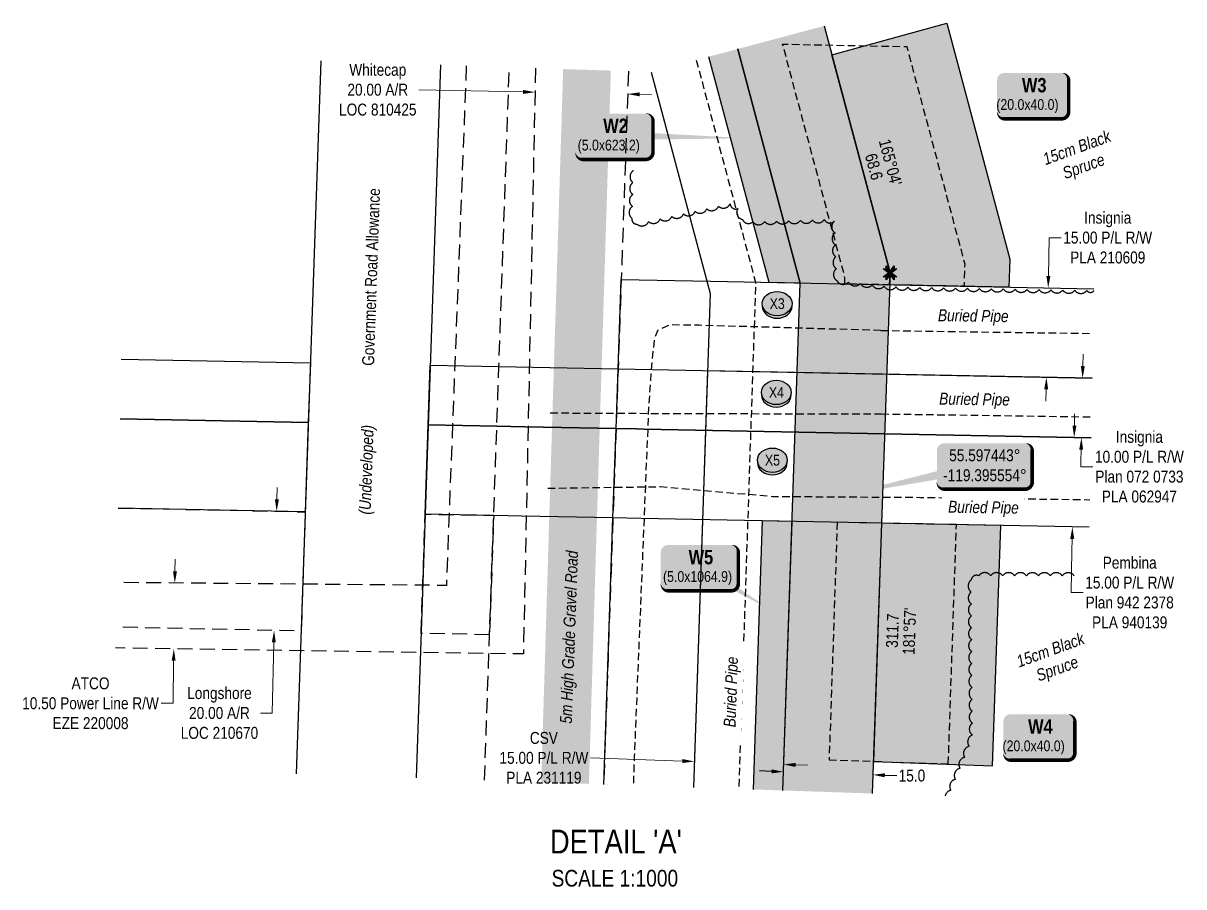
# Model space of a CAD drawing. Extents: x 347027 to 353466, y 6157949 to 6165050.
# Drawn here: x 347027 to 348000, y 6162997 to 6163721 of the extents above; entities that cross this region are included whole.
import ezdxf
from ezdxf.enums import TextEntityAlignment as Align

# ---------------------------------------------------------------- set-up
doc = ezdxf.new("R2010")
doc.units = 0
doc.header["$LTSCALE"] = 5
doc.header["$PDSIZE"] = 20
for name, pattern in [('0', [1, 1, 0]), ('foc-ACCESSROAD', [3.75, 2.5, -1.25]), ('foc-FLOWLINE', [3.75, 2.5, -1.25]), ('HIDDEN2', [1.875, 1.25, -0.625]), ('UG_PIPE', [1.875, 1.25, -0.625])]:
    doc.linetypes.add(name, pattern=pattern)
doc.layers.get('Defpoints').update_dxf_attribs({"color": 9})
for name, color, linetype in [('AS-PIPE-UG', 44, 'UG_PIPE'), ('AS-PIPE-UG-T', 44, 'Continuous'), ('AS-ROADS', 254, 'Continuous'), ('C-RW', 13, 'Continuous'), ('CG-NOTES', 7, 'Continuous'), ('DETAIL-T', 7, 'Continuous'), ('F-AR', 190, 'foc-ACCESSROAD'), ('F-EZE', 190, 'foc-FLOWLINE'), ('F-RW', 190, 'Continuous'), ('L-BD', 7, 'Continuous'), ('L-MON', 1, 'Continuous'), ('L-ROAD-T', 7, 'Continuous'), ('L-SEC', 7, 'Continuous'), ('P-CROSSINGS', 250, 'Continuous'), ('P-PROPOSED', 10, 'Continuous'), ('P-PROPOSED-H', 21, 'Continuous'), ('P-TEMP-BLOCKS', 250, 'Continuous'), ('P-TEMP-H', 41, 'Continuous'), ('P-TEMP_WORKSPACE', 46, 'Continuous'), ('P-TXT', 4, 'Continuous'), ('P-WORKAREA', 113, 'Continuous'), ('P-WORKAREA-H', 111, 'Continuous'), ('T-BUSH', 110, '0'), ('T-BUSH-T', 110, 'Continuous'), ('T-EXISTING TFA', 220, 'HIDDEN2')]:
    doc.layers.add(name, color=color, linetype=linetype)
for name, color, linetype, lineweight in [('C-RW-T', 13, 'Continuous', 9), ('F-RW-T', 190, 'Continuous', 9), ('T-TEXT', 48, 'Continuous', 18)]:
    doc.layers.add(name, color=color, linetype=linetype, lineweight=lineweight)
doc.styles.add('100L', font='ARIALN.TTF', dxfattribs={"height": 11})
doc.styles.add('80', font='ARIALN.TTF', dxfattribs={"height": 10})
doc.styles.add('80CG', font='ARIALN.TTF', dxfattribs={"height": 10})
doc.styles.add('80L', font='ARIALN.TTF', dxfattribs={"height": 10})
doc.styles.add('80LS', font='ARIALNI.TTF', dxfattribs={"height": 10})
doc.styles.add('BOLD', font='ARIALNB.TTF')
doc.styles.add('Crossing', font='ARIALN.TTF', dxfattribs={"height": 10})
doc.dimstyles.new('Compass 5 000', dxfattribs={"dimscale": 5, "dimtxt": 9, "dimasz": 2, "dimexe": 0.2, "dimexo": 0.0625, "dimgap": 0.5, "dimtad": 0, "dimtih": 1, "dimtoh": 1, "dimzin": 0, "dimdsep": 46, "dimtxsty": '80CG', "dimcen": 0.1, "dimse1": 1, "dimse2": 1, "dimclrd": 256, "dimclrt": 256, "dimaunit": 1, "dimadec": 4, "dimazin": 0, "dimtfac": 0.06, "dimtofl": 0, "dimtmove": 0, "dimatfit": 1, "dimfxl": 0.2, "dimtolj": 1, "dimtzin": 0, "dimlwd": -1, "dimarcsym": 0})

# ---------------------------------------------------------------- blocks, each defined once
blk = doc.blocks.new('*U245')
h = blk.add_hatch(color=254)
edge = h.paths.add_edge_path()
edge.add_line((-33.99999999999998, -20), (33.99999999999998, -20))
edge.add_arc((33.99999999999999, -13.99999999999999), 6.000000000000007, 269.9999999999999, 359.9999999999999)
edge.add_line((39.99999999999999, -14), (39.99999999999999, 12.5))
edge.add_arc((33.99999999999999, 12.49999999999999), 6.000000000000007, 6.785183320455494e-14, 90.00000000000007)
edge.add_line((33.99999999999998, 18.5), (-33.99999999999998, 18.5))
edge.add_arc((-33.99999999999999, 12.49999999999999), 6.000000000000007, 89.99999999999993, 179.9999999999999)
edge.add_line((-39.99999999999999, 12.5), (-39.99999999999999, -14))
edge.add_arc((-33.99999999999999, -13.99999999999999), 6.000000000000007, 180, 270.0000000000001)
at = {"color": 1, "flags": 128}
blk.add_lwpolyline([(-33.99999999999998, -20, 3, 3, 0), (33.99999999999998, -20, 3, 3, 0.4142135623730951), (39.99999999999999, -14, 3, 3, 0), (39.99999999999999, 12.5, 3, 0, 0.4142135623730951), (33.99999999999998, 18.5, 0, 0, 0), (-33.99999999999998, 18.5, 0, 0, 0.4142135623730951), (-39.99999999999999, 12.5, 0, 0, 0), (-39.99999999999999, -14, 0, 3, 0.4142135623730951)], format="xyseb", close=True, dxfattribs=at)
blk.add_lwpolyline([(-124.1910288354495, -26.21316308355222, 0, 10, 0), (0, 0, 5, 5, 0)], format="xyseb", dxfattribs=at)
at = {"color": 1, "style": '80'}
blk.add_attdef('ENTER_TEXT_001', (-35.98567530695772, -4.996589358799454), '', height=10, dxfattribs=at)
blk = doc.blocks.new('*D173')
at = {"layer": 'Defpoints', "color": 0, "transparency": 16777216}
for p in [(347219.1361920905, 6163312.076904579), (347216.9835239069, 6163212.149133994), (347237.0082322606, 6163211.717756888)]:
    blk.add_point(p, dxfattribs=at)
at = {"layer": 'F-RW-T', "transparency": 16777216}
for p, q in [((347239.3762728929, 6163321.643207938), (347239.5916453417, 6163331.640888405)), ((347236.7928598118, 6163201.720076421), (347235.5173350343, 6163142.509674968)), ((347235.5173350343, 6163142.509674968), (347225.5173350342, 6163142.509674968))]:
    blk.add_line(p, q, dxfattribs=at)
for points in [[(347237.7099928153, 6163321.679103347), (347241.0425529707, 6163321.60731253), (347239.1609004442, 6163311.645527473)], [(347235.1265797341, 6163201.755971829), (347238.4591398896, 6163201.684181013), (347237.0082322606, 6163211.717756888)]]:
    blk.add_solid(points, dxfattribs=at)
at = {"layer": 'F-RW-T', "transparency": 16777216, "insert": (347191.2267484043, 6163142.509674968), "char_height": 10, "attachment_point": 5, "style": '80CG'}
blk.add_mtext('\\A1;Longshore\\P20.00 A/R\\PLOC 210670', dxfattribs=at)
blk = doc.blocks.new('*D174')
at = {"layer": 'Defpoints', "color": 0, "transparency": 16777216}
for p in [(347854.5739659508, 6163499.470741748), (347885.8925859584, 6163498.855131001), (347853.1006553909, 6163424.517447296)]:
    blk.add_point(p, dxfattribs=at)
at = {"layer": 'F-RW-T', "transparency": 16777216}
for p, q in [((347886.0891118121, 6163508.853199694), (347886.7210054391, 6163541.000195976)), ((347886.7210054391, 6163541.000195976), (347896.7210054391, 6163541.000195976)), ((347884.2227495447, 6163413.903767856), (347884.0262236909, 6163403.905699163))]:
    blk.add_line(p, q, dxfattribs=at)
for points in [[(347884.4227670299, 6163508.885954003), (347887.7554565942, 6163508.820445385), (347885.8925859584, 6163498.855131001)], [(347882.5564047626, 6163413.936522164), (347885.8890943269, 6163413.871013546), (347884.4192753985, 6163423.901836549)]]:
    blk.add_solid(points, dxfattribs=at)
at = {"layer": 'F-RW-T', "transparency": 16777216, "insert": (347935.8069535966, 6163541.000195977), "char_height": 10, "attachment_point": 5, "style": '80CG'}
blk.add_mtext('\\A1;Insignia\\P15.00 P/L R/W\\PPLA 210609', dxfattribs=at)
blk = doc.blocks.new('*D175')
at = {"layer": 'Defpoints', "color": 0, "transparency": 16777216}
for p in [(347892.2610841738, 6163423.747837571), (347891.2782434362, 6163373.786392581), (347913.7559006925, 6163373.344212471)]:
    blk.add_point(p, dxfattribs=at)
at = {"layer": 'F-RW-T', "transparency": 16777216}
for p, q in [((347914.9354232154, 6163433.303723088), (347915.1321050007, 6163443.301788715)), ((347913.5592189073, 6163363.346146844), (347913.362537122, 6163353.348081217)), ((347913.2763809761, 6163348.968444338), (347913.362537122, 6163353.348081217)), ((347923.2763809761, 6163348.968444338), (347913.2763809761, 6163348.968444338))]:
    blk.add_line(p, q, dxfattribs=at)
for points in [[(347913.2690789443, 6163433.336503386), (347916.6017674865, 6163433.27094279), (347914.7387414301, 6163423.305657461)], [(347911.8928746361, 6163363.378927142), (347915.2255631783, 6163363.313366547), (347913.7559006925, 6163373.344212471)]]:
    blk.add_solid(points, dxfattribs=at)
at = {"layer": 'F-RW-T', "transparency": 16777216, "insert": (347962.3623291332, 6163348.968444339), "char_height": 10, "attachment_point": 5, "style": '80CG'}
blk.add_mtext('\\A1;Insignia\\P10.00 P/L R/W\\PPlan 072 0733 \\PPLA 062947', dxfattribs=at)
blk = doc.blocks.new('*D176')
at = {"layer": 'Defpoints', "color": 0, "transparency": 16777216}
for p in [(347892.5741754698, 6163373.760899036), (347891.0997497296, 6163298.819833839), (347906.2280902755, 6163298.522191757)]:
    blk.add_point(p, dxfattribs=at)
at = {"layer": 'F-RW-T', "transparency": 16777216}
for p, q in [((347907.8992226485, 6163383.461322092), (347908.0959292813, 6163393.45938723)), ((347906.0313836428, 6163288.524126619), (347905.83467701, 6163278.526061482)), ((347905.1451046676, 6163243.476967822), (347905.83467701, 6163278.526061482)), ((347915.1451046677, 6163243.476967822), (347905.1451046676, 6163243.476967822))]:
    blk.add_line(p, q, dxfattribs=at)
for points in [[(347906.2328784589, 6163383.49410653), (347909.5655668381, 6163383.428537652), (347907.7025160157, 6163373.463256954)], [(347904.3650394531, 6163288.556911058), (347907.6977278324, 6163288.491342179), (347906.2280902755, 6163298.522191757)]]:
    blk.add_solid(points, dxfattribs=at)
at = {"layer": 'F-RW-T', "transparency": 16777216, "insert": (347954.2310528262, 6163243.476967821), "char_height": 10, "attachment_point": 5, "style": '80CG'}
blk.add_mtext('\\A1;Pembina\\P15.00 P/L R/W \\PPlan 942 2378\\PPLA 940139', dxfattribs=at)
blk = doc.blocks.new('*D177')
at = {"layer": 'Defpoints', "color": 0, "transparency": 16777216}
for p in [(347134.3942952028, 6163251.67980548), (347133.5752843473, 6163196.680631734), (347152.970871267, 6163196.391805645)]:
    blk.add_point(p, dxfattribs=at)
at = {"layer": 'F-RW-T', "transparency": 16777216}
for p, q in [((347153.938778916, 6163261.389870816), (347154.0876757095, 6163271.388762242)), ((347152.8219744734, 6163186.392914219), (347152.2900725929, 6163150.674017759)), ((347152.2900725929, 6163150.674017759), (347142.2900725929, 6163150.67401776))]:
    blk.add_line(p, q, dxfattribs=at)
for points in [[(347152.2722970117, 6163261.414686949), (347155.6052608202, 6163261.365054684), (347153.7898821224, 6163251.390979391)], [(347151.1554925691, 6163186.417730352), (347154.4884563777, 6163186.368098087), (347152.970871267, 6163196.391805645)]]:
    blk.add_solid(points, dxfattribs=at)
at = {"layer": 'F-RW-T', "transparency": 16777216, "insert": (347083.1495541745, 6163150.67401776), "char_height": 10, "attachment_point": 5, "style": '80CG'}
blk.add_mtext('\\A1;ATCO\\P10.50 Power Line R/W\\PEZE 220008', dxfattribs=at)
blk = doc.blocks.new('xing2')
h = blk.add_hatch(color=50)
h.dxf.hatch_style = 1
edge = h.paths.add_edge_path()
edge.add_ellipse((0, 0), major_axis=(-12.5, 0), ratio=0.8162973455633619, start_angle=0, end_angle=360)
h = blk.add_hatch(color=250)
h.dxf.hatch_style = 1
edge = h.paths.add_edge_path()
edge.add_ellipse((0, -2.047489049626165), major_axis=(-12.5, 0), ratio=0.8162973455633619, start_angle=0, end_angle=180)
edge.add_line((12.5, -2.047489049626165), (12.5, 0))
edge.add_ellipse((0, 0), major_axis=(-12.5, 0), ratio=0.8162973455633619, start_angle=0, end_angle=180, ccw=False)
edge.add_line((-12.5, 0), (-12.5, -2.047489049626165))
at = {"color": 250}
blk.add_ellipse((0, 0), major_axis=(-12.5, 0), ratio=0.8162973455633619, dxfattribs=at)
blk.add_ellipse((0, -2.047489049626165), major_axis=(-12.5, 0), ratio=0.8162973455633619, start_param=0, end_param=3.141592653589793, dxfattribs=at)
at = {"color": 250, "style": 'Crossing'}
blk.add_attdef('CROSSING', text='', height=9, dxfattribs=at).set_placement((0.08916442567715421, 0.0199513138486509), align=Align.MIDDLE_CENTER)
at = {"color": 250, "style": 'Crossing', "flags": 1}
for tag, p in [('OWNER', (0.08916442567715421, -12.49201765665748)), ('DESCRIPTION', (0.08916442567715421, -25.770021277247)), ('LOCATION', (0.08916442567715421, -39.30337514164421)), ('DWG_REF', (0.08916442567715421, -52.83672900604233))]:
    blk.add_attdef(tag, text='', height=9, dxfattribs=at).set_placement(p, align=Align.MIDDLE_CENTER)
blk = doc.blocks.new('*U248')
h = blk.add_hatch(color=191)
edge = h.paths.add_edge_path()
edge.add_line((-23.99999999999998, -20), (23.99999999999998, -20))
edge.add_arc((23.99999999999998, -14), 6, 270, 360)
edge.add_line((29.99999999999998, -14), (29.99999999999998, 12.5))
edge.add_arc((23.99999999999998, 12.5), 6, 0, 90)
edge.add_line((23.99999999999998, 18.5), (-23.99999999999998, 18.5))
edge.add_arc((-23.99999999999998, 12.5), 6, 90, 180)
edge.add_line((-29.99999999999998, 12.5), (-29.99999999999998, -14))
edge.add_arc((-23.99999999999998, -14), 6, 180, 270)
at = {"color": 250, "flags": 128}
blk.add_lwpolyline([(-23.99999999999998, -20, 3, 3, 0), (23.99999999999998, -20, 3, 3, 0.414213562373095), (29.99999999999998, -14, 3, 3, 0), (29.99999999999998, 12.5, 3, 0, 0.414213562373095), (23.99999999999998, 18.5, 0, 0, 0), (-23.99999999999998, 18.5, 0, 0, 0.414213562373095), (-29.99999999999998, 12.5, 0, 0, 0), (-29.99999999999998, -14, 0, 3, 0.414213562373095)], format="xyseb", close=True, dxfattribs=at)
at = {"flags": 128}
blk.add_lwpolyline([(-13.30276788867189, -1.458362162609094, 0, 7.5, 0), (-3.398394867633905e-15, 0, 0, 0, 0)], format="xyseb", dxfattribs=at)
at = {"color": 250}
for tag, p, height, style in [('TEMP_AREA_W1_001', (-9.212824010914055, 2.244292974654144), 12, 'BOLD'), ('ENTER_TEXT_001', (-30.65893587994544, -12.47010782646594), 9, '80')]:
    blk.add_attdef(tag, p, '', height=height, dxfattribs=dict(at, style=style))
blk = doc.blocks.new('TEMP')
h = blk.add_hatch(color=255)
h.dxf.hatch_style = 1
h.paths.add_polyline_path([(-1.152061661774314, -0.6656854195645793), (-0.6656854224511335, -0.6656854195645793), (-0.6656854224511335, -1.152061655686339), (-5.273250724968648e-10, -0.2514284436956588), (0.6656854183820542, -1.152061663420682), (0.6656854183820542, -0.6656854208922597), (1.152061656810019, -0.6656854053035205), (0.2514284429676993, 5.273252945414697e-10), (1.152061671303363, 0.6656854258011663), (0.6656854287749412, 0.6656854258011663), (0.6656854131859291, 1.152061664229041), (-5.274159997625816e-10, 0.2514284397220762), (-0.6656854269836912, 1.152061669657269), (-0.6656854269836914, 0.6656854303339059), (-1.152061663105633, 0.665685430333906), (-0.2514284404497632, 5.273249614745623e-10)])
h = blk.add_hatch(color=1)
h.dxf.hatch_style = 1
h.paths.add_polyline_path([(-0.06148754561550518, -3.245802793205854e-09), (0.5656854183820542, -0.8485281365719857), (0.5656854183820542, -0.3566277553978557), (1.665334536937735e-16, 0.06148754561552533), (-0.8485281349258001, -0.5656854195645793), (-0.3566277640338187, -0.5656854195645793), (0.06148754642195797, -3.245822666197995e-09), (-0.5656854269836911, 0.8485281428085727), (-0.5656854269836913, 0.3566277719165035), (-2.320366121466577e-14, -0.06148754642194038), (0.8485281444547581, 0.5656854258011663), (0.3566277632805105, 0.5656854258011663)])
at = {"color": 1}
for p, q in [((-0.0831890328488953, 0), (0.08318903393992515, 0)), ((0, 0.08318903069412045), (0, -0.08318903609469999))]:
    blk.add_line(p, q, dxfattribs=at)
at = {"color": 255, "flags": 128}
blk.add_lwpolyline([(-0.251428440449763, 5.273250280879439e-10), (-1.152061663105633, 0.665685430333906), (-0.6656854269836914, 0.665685430333906), (-0.6656854269836914, 1.152061669657269), (-5.274159775581211e-10, 0.2514284397220763), (0.6656854131859291, 1.152061664229041), (0.6656854287749412, 0.6656854258011663), (1.152061671303363, 0.6656854258011663), (0.2514284429676991, 5.273250280879439e-10), (1.152061656810019, -0.6656854053035204), (0.6656854183820542, -0.6656854208922596), (0.6656854183820542, -1.152061663420682), (-5.273250280879439e-10, -0.2514284436956586), (-0.6656854224511335, -1.152061655686339), (-0.6656854224511335, -0.6656854195645793), (-1.152061661774314, -0.6656854195645793)], close=True, dxfattribs=at)
at = {"color": 1, "flags": 128}
blk.add_lwpolyline([(-0.0831890328488953, 0), (-0.8485281394583581, 0.565685430333906), (-0.5656854269836913, 0.565685430333906), (-0.5656854269836913, 0.8485281428085728), (0, 0.08318903069412045), (0.565685422914612, 0.8485281473411306), (0.5656854319800914, 0.5656854258011663), (0.8485281444547582, 0.5656854258011663), (0.08318903393992515, 0), (0.8485281399220185, -0.5656854150320214), (0.5656854183820542, -0.5656854240973189), (0.5656854183820542, -0.8485281365719857), (0, -0.08318903609469999), (-0.5656854224511335, -0.8485281320390641), (-0.5656854224511335, -0.5656854195645792), (-0.8485281349258003, -0.5656854195645792)], close=True, dxfattribs=at)
blk = doc.blocks.new('*U247')
h = blk.add_hatch(color=191)
edge = h.paths.add_edge_path()
edge.add_line((-23.99999999999998, -20), (23.99999999999998, -20))
edge.add_arc((23.99999999999998, -14), 6, 270, 360)
edge.add_line((29.99999999999998, -14), (29.99999999999998, 12.5))
edge.add_arc((23.99999999999998, 12.5), 6, 0, 90)
edge.add_line((23.99999999999998, 18.5), (-23.99999999999998, 18.5))
edge.add_arc((-23.99999999999998, 12.5), 6, 90, 180)
edge.add_line((-29.99999999999998, 12.5), (-29.99999999999998, -14))
edge.add_arc((-23.99999999999998, -14), 6, 180, 270)
at = {"color": 250, "flags": 128}
blk.add_lwpolyline([(-23.99999999999998, -20, 3, 3, 0), (23.99999999999998, -20, 3, 3, 0.414213562373095), (29.99999999999998, -14, 3, 3, 0), (29.99999999999998, 12.5, 3, 0, 0.414213562373095), (23.99999999999998, 18.5, 0, 0, 0), (-23.99999999999998, 18.5, 0, 0, 0.414213562373095), (-29.99999999999998, 12.5, 0, 0, 0), (-29.99999999999998, -14, 0, 3, 0.414213562373095)], format="xyseb", close=True, dxfattribs=at)
at = {"flags": 128}
blk.add_lwpolyline([(-14.35720771757021, -3.195014774064035, 0, 7.499999999999999, 0), (-3.398394867633905e-15, 0, 0, 0, 0)], format="xyseb", dxfattribs=at)
at = {"color": 250}
for tag, p, height, style in [('TEMP_AREA_W1_001', (-9.212824010914055, 2.244292974654144), 12, 'BOLD'), ('ENTER_TEXT_001', (-30.65893587994544, -12.47010782646594), 9, '80')]:
    blk.add_attdef(tag, p, '', height=height, dxfattribs=dict(at, style=style))
blk = doc.blocks.new('*U210')
h = blk.add_hatch(color=111)
edge = h.paths.add_edge_path()
edge.add_line((-26.49999999999999, -20), (26.49999999999999, -20))
edge.add_arc((26.49999999999999, -14), 6, 270, 360)
edge.add_line((32.49999999999999, -14), (32.49999999999999, 12.5))
edge.add_arc((26.49999999999999, 12.5), 6, 0, 90)
edge.add_line((26.49999999999999, 18.5), (-26.49999999999999, 18.5))
edge.add_arc((-26.49999999999999, 12.5), 6, 90, 180)
edge.add_line((-32.49999999999999, 12.5), (-32.49999999999999, -14))
edge.add_arc((-26.49999999999999, -14), 6, 180, 270)
at = {"color": 250, "flags": 128}
blk.add_lwpolyline([(-26.49999999999999, -20, 3, 3, 0), (26.49999999999999, -20, 3, 3, 0.414213562373095), (32.49999999999999, -14, 3, 3, 0), (32.49999999999999, 12.5, 3, 0, 0.414213562373095), (26.49999999999999, 18.5, 0, 0, 0), (-26.49999999999999, 18.5, 0, 0, 0.414213562373095), (-32.49999999999999, 12.5, 0, 0, 0), (-32.49999999999999, -14, 0, 3, 0.414213562373095)], format="xyseb", close=True, dxfattribs=at)
at = {"flags": 128}
blk.add_lwpolyline([(112.0195428395594, -2.200516792828459, 0, 7.499999999999997, 0), (-3.398394867633905e-15, 0, 0, 0, 0)], format="xyseb", dxfattribs=at)
at = {"color": 250}
for tag, p, height, style in [('TEMP_AREA_W1_001', (-9.212824010914055, 2.244292974654144), 12, 'BOLD'), ('ENTER_TEXT_001', (-30.65893587994544, -12.47010782646594), 9, '80')]:
    blk.add_attdef(tag, p, '', height=height, dxfattribs=dict(at, style=style))
blk = doc.blocks.new('*U221')
h = blk.add_hatch(color=111)
edge = h.paths.add_edge_path()
edge.add_line((-26.49999999999999, -20), (26.49999999999999, -20))
edge.add_arc((26.49999999999999, -14), 6, 270, 360)
edge.add_line((32.49999999999999, -14), (32.49999999999999, 12.5))
edge.add_arc((26.49999999999999, 12.5), 6, 0, 90)
edge.add_line((26.49999999999999, 18.5), (-26.49999999999999, 18.5))
edge.add_arc((-26.49999999999999, 12.5), 6, 90, 180)
edge.add_line((-32.49999999999999, 12.5), (-32.49999999999999, -14))
edge.add_arc((-26.49999999999999, -14), 6, 180, 270)
at = {"color": 250, "flags": 128}
blk.add_lwpolyline([(-26.49999999999999, -20, 3, 3, 0), (26.49999999999999, -20, 3, 3, 0.414213562373095), (32.49999999999999, -14, 3, 3, 0), (32.49999999999999, 12.5, 3, 0, 0.414213562373095), (26.49999999999999, 18.5, 0, 0, 0), (-26.49999999999999, 18.5, 0, 0, 0.414213562373095), (-32.49999999999999, 12.5, 0, 0, 0), (-32.49999999999999, -14, 0, 3, 0.414213562373095)], format="xyseb", close=True, dxfattribs=at)
at = {"flags": 128}
blk.add_lwpolyline([(60.6866067817385, -36.57401769224023, 0, 7.499999999999997, 0), (-3.398394867633905e-15, 0, 0, 0, 0)], format="xyseb", dxfattribs=at)
at = {"color": 250}
for tag, p, height, style in [('TEMP_AREA_W1_001', (-9.212824010914055, 2.244292974654144), 12, 'BOLD'), ('ENTER_TEXT_001', (-30.65893587994544, -12.47010782646594), 9, '80')]:
    blk.add_attdef(tag, p, '', height=height, dxfattribs=dict(at, style=style))
blk = doc.blocks.new('*D224')
at = {"layer": 'Defpoints', "color": 0, "transparency": 16777216}
for p in [(347455.7301170637, 6163662.960123434), (347455.7381694674, 6163663.350139881), (347533.4603658719, 6163661.745462677)]:
    blk.add_point(p, dxfattribs=at)
at = {"layer": 'F-RW-T', "transparency": 16777216}
for p, q in [((347445.7322477348, 6163663.166542626), (347358.2792604091, 6163664.972124835)), ((347543.4501827972, 6163661.149027038), (347553.448052126, 6163660.942607847))]:
    blk.add_line(p, q, dxfattribs=at)
for points in [[(347445.7666509335, 6163664.832854182), (347445.6978445361, 6163661.500231071), (347455.7301170637, 6163662.960123434)], [(347543.4845859958, 6163662.815338594), (347543.4157795985, 6163659.482715484), (347533.4523134683, 6163661.355446231)]]:
    blk.add_solid(points, dxfattribs=at)
at = {"layer": 'F-RW-T', "transparency": 16777216, "insert": (347323.9443354433, 6163664.972124836), "char_height": 10, "attachment_point": 5, "style": '80CG'}
blk.add_mtext('\\A1;Whitecap\\P20.00 A/R\\PLOC 810425', dxfattribs=at)
blk = doc.blocks.new('*D226')
at = {"layer": 'C-RW-T', "transparency": 16777216}
for p, q in [((347579.2632366771, 6163102.28683398), (347502.2551740697, 6163104.922417838)), ((347674.1254476671, 6163099.040195854), (347684.11959613, 6163098.69814834))]:
    blk.add_line(p, q, dxfattribs=at)
for points in [[(347579.3202445961, 6163103.95252539), (347579.2062287581, 6163100.621142569), (347589.2573851399, 6163101.944786466)], [(347674.1824555862, 6163100.705887265), (347674.0684397481, 6163097.374504443), (347664.1312992043, 6163099.382243368)]]:
    blk.add_solid(points, dxfattribs=at)
at = {"layer": 'Defpoints', "color": 0, "transparency": 16777216}
for p in [(347591.323004772, 6163162.299294043), (347666.1969188363, 6163159.736750946), (347589.2573851399, 6163101.944786466)]:
    blk.add_point(p, dxfattribs=at)
at = {"layer": 'C-RW-T', "transparency": 16777216, "insert": (347463.1692259115, 6163104.922417838), "char_height": 10, "attachment_point": 5, "style": '80CG'}
blk.add_mtext('\\A1;CSV\\P15.00 P/L R/W\\PPLA 231119', dxfattribs=at)
blk = doc.blocks.new('*D246')
at = {"layer": 'Defpoints', "color": 0, "transparency": 16777216}
for p in [(347663.8126228913, 6163086.862660618), (347738.7491657893, 6163084.300730098), (347738.9688212356, 6163090.725658353)]:
    blk.add_point(p, dxfattribs=at)
at = {"layer": 'P-TXT', "transparency": 16777216}
for p, q in [((347654.0381173163, 6163093.629269248), (347644.0439562949, 6163093.970949623)), ((347748.962982257, 6163090.383977978), (347758.9571432783, 6163090.042297602))]:
    blk.add_line(p, q, dxfattribs=at)
for points in [[(347654.0950640455, 6163095.294962752), (347653.981170587, 6163091.963575743), (347664.0322783376, 6163093.287588872)], [(347749.0199289863, 6163092.049671481), (347748.9060355277, 6163088.718284473), (347738.9688212356, 6163090.725658353)]]:
    blk.add_solid(points, dxfattribs=at)
at = {"layer": 'P-TXT', "transparency": 16777216, "insert": (347771.7095307272, 6163090.042297602), "char_height": 10, "attachment_point": 5, "style": '80CG'}
blk.add_mtext('\\A1;15.0', dxfattribs=at)

msp = doc.modelspace()

# ---------------------------------------------------------------- hatches: boundary and pattern name
at = {"layer": 'P-PROPOSED-H'}
h = msp.add_hatch(color=256, dxfattribs=at)
h.dxf.hatch_style = 1
h.paths.add_polyline_path([(347663.4971876212, 6163077.636169707), (347678.0381747485, 6163502.960470032), (347625.6888686843, 6163699.173480627), (347698.1351017667, 6163718.502015555), (347753.3552360018, 6163511.52871259), (347738.4337305191, 6163075.074239191)])
at = {"layer": 'P-TEMP-H'}
h = msp.add_hatch(color=256, dxfattribs=at)
h.dxf.hatch_style = 1
h.paths.add_polyline_path([(347753.0119216387, 6163501.486757386), (347753.3552360018, 6163511.52871259), (347704.6431446825, 6163694.373222283), (347801.072942992, 6163720.764639682), (347853.7767172413, 6163522.937046973), (347852.9675297429, 6163499.521991815)])
h = msp.add_hatch(color=256, dxfattribs=at)
h.dxf.hatch_style = 1
h.paths.add_polyline_path([(347839.2630774953, 6163098.391584652), (347846.1294016137, 6163299.6718118), (347746.1795016816, 6163301.63827308), (347739.3476869634, 6163101.807492012)])
at = {"layer": 'P-WORKAREA-H'}
h = msp.add_hatch(color=256, dxfattribs=at)
h.dxf.hatch_style = 1
h.paths.add_polyline_path([(347625.6958371272, 6163699.147361871), (347601.5447727465, 6163692.713212677), (347652.0341172256, 6163503.47161564), (347678.0381747485, 6163502.960470032)])
h = msp.add_hatch(color=256, dxfattribs=at)
h.dxf.hatch_style = 1
h.paths.add_polyline_path([(347638.5176658088, 6163078.470426765), (347663.496769858, 6163077.623950123), (347671.2069213877, 6163303.146108696), (347646.2156878676, 6163303.637797969)])

# ---------------------------------------------------------------- linework, layer by layer
at = {"layer": 'AS-PIPE-UG', "flags": 128}
for points in [[(347590.8830181362, 6163689.887337383), (347640.6467903176, 6163503.365293557), (347626.4842199321, 6163078.079210118)], [(347745.6400160085, 6163463.195594703), (347593.3549784722, 6163467.534456113), (347568.6514611464, 6163467.844374784), (347558.7440610357, 6163463.525508143), (347555.8148297143, 6163456.492353771), (347553.6753911504, 6163437.912229543), (347550.9261126053, 6163398.592547766), (347538.9442568772, 6163106.269258899), (347538.1263468892, 6163081.92540841)], [(347745.6400160085, 6163463.195594703), (347923.5205095028, 6163460.701957535)], [(347468.5327341805, 6163394.128719152), (347514.1507631568, 6163393.8537913), (347681.4218680665, 6163393.358921165), (347746.0898979502, 6163393.278942164)], [(347746.0898979502, 6163393.278942164), (347922.1454397561, 6163390.810888298)], [(347466.4482811806, 6163330.980290486), (347560.7185428877, 6163332.299944201), (347654.8838321406, 6163324.132087492), (347778.961271889, 6163323.332297481), (347920.7787197569, 6163321.34421407)]]:
    msp.add_lwpolyline(points, dxfattribs=at)
at = {"layer": 'AS-ROADS', "const_width": 39.97970857103015, "flags": 128}
msp.add_lwpolyline([(347499.3313660105, 6163681.680138347), (347489.8571382548, 6163378.092927262), (347480.9067789115, 6163083.874566737)], dxfattribs=at)
at = {"layer": 'C-RW', "flags": 128}
msp.add_lwpolyline([(347553.1554470125, 6163679.821683929), (347602.6818657778, 6163494.189276136), (347588.5119764062, 6163080.164989068)], dxfattribs=at)
at = {"layer": 'F-AR', "flags": 128}
for points in [[(347413.4477903428, 6163086.172526239), (347417.0908267784, 6163193.329509855), (347417.6097618744, 6163208.186909603), (347421.1002008465, 6163308.105619869), (347423.7164210161, 6163382.991757452), (347425.4607012731, 6163432.927862937), (347434.2279043348, 6163683.913705287)], [(347534.1150160173, 6163680.486782283), (347525.3987536851, 6163430.957687564), (347523.6546844695, 6163381.021077663), (347521.0377016798, 6163306.102924787), (347516.9784909516, 6163189.884425702), (347513.3372924759, 6163082.769836184)], [(347106.4150950455, 6163314.369127842), (347263.1421454604, 6163311.182027982), (347259.7127298529, 6163211.228651125), (347104.4289079097, 6163214.573812719)]]:
    msp.add_lwpolyline(points, dxfattribs=at)
msp.add_lwpolyline([(347417.6097618744, 6163208.186909603), (347360.2370124548, 6163209.298617376), (347363.6663273962, 6163309.204921198), (347421.1002008465, 6163308.105619869), (347417.6097618744, 6163208.186909603)], close=True, dxfattribs=at)
at = {"layer": 'F-EZE', "flags": 128}
for points in [[(347456.1472052177, 6163683.161698795), (347446.0071047572, 6163192.028106342), (347104.0815281765, 6163197.119833005)], [(347398.1632425776, 6163685.151010251), (347381.4080064806, 6163249.482753925), (347105.1725868834, 6163251.939716547)]]:
    msp.add_lwpolyline(points, dxfattribs=at)
at = {"layer": 'F-RW'}
for points in [[(347513.4580150202, 6163082.765723825), (347517.1107405765, 6163189.879860275), (347521.0943393252, 6163306.100969504), (347523.6807377163, 6163381.020178243), (347525.4211254382, 6163430.956915224), (347528.0193279019, 6163505.864702685), (347602.9796260075, 6163504.416176097), (347924.2563166082, 6163498.101038873)], [(347108.8995063113, 6163439.197549446), (347267.4277474311, 6163436.04242385), (347265.7132862989, 6163386.101777712), (347107.9058997061, 6163389.274114486)], [(347921.7986793228, 6163373.185995061), (347547.0759754595, 6163380.55753403), (347540.9172425957, 6163380.680511857), (347523.6546844695, 6163381.021077663), (347447.08898771, 6163382.529288261), (347423.7164210161, 6163382.991757452), (347366.2348754611, 6163384.1252556), (347367.9488479024, 6163434.058403792), (347425.4590021628, 6163432.927921609), (347525.3987536851, 6163430.957687564), (347922.7816557778, 6163423.148024712)], [(347922.7816670909, 6163423.148599701), (347600.4562311678, 6163429.483277557), (347598.7747106525, 6163379.538502406), (347596.5003632098, 6163312.000865376), (347596.2474555543, 6163304.616755529), (347588.5581487637, 6163080.20747223)], [(347107.9058997061, 6163389.274114486), (347265.7132862989, 6163386.101777712), (347263.1421454604, 6163311.182027982), (347106.4152495894, 6163314.376892844)], [(347920.3242521533, 6163298.244857242), (347544.6664875903, 6163305.635724667), (347521.0377016798, 6163306.102924787), (347444.6774753007, 6163307.608043209), (347421.0990784067, 6163308.073111), (347363.6663273962, 6163309.204921198), (347366.2348754611, 6163384.1252556), (347423.7164210161, 6163382.991757452), (347447.08898771, 6163382.529288261), (347523.6546844695, 6163381.021077663), (347540.9172425957, 6163380.680511857), (347547.0759754595, 6163380.55753403), (347921.7986793228, 6163373.185995061)]]:
    msp.add_lwpolyline(points, dxfattribs=at)
at = {"layer": 'L-SEC'}
for p, q in [((347276.1173185861, 6163689.338156896), (347255.6084009335, 6163091.549252623)), ((347376.5911804673, 6163685.891103694), (347356.0831009122, 6163088.126628063))]:
    msp.add_line(p, q, dxfattribs=at)
at = {"layer": 'P-PROPOSED'}
for p, q in [((347698.1351017667, 6163718.502015555), (347753.3552360018, 6163511.52871259)), ((347678.0381747485, 6163502.960470032), (347625.6888686843, 6163699.173480627)), ((347678.0381747485, 6163502.960470032), (347625.6958371274, 6163699.147361871)), ((347753.3552360018, 6163511.52871259), (347738.4337305191, 6163075.074239191)), ((347663.4971876212, 6163077.636169707), (347678.0381747485, 6163502.960470032))]:
    msp.add_line(p, q, dxfattribs=at)
at = {"layer": 'P-TEMP_WORKSPACE', "flags": 128}
msp.add_lwpolyline([(347753.0119216387, 6163501.486757386), (347753.3552360018, 6163511.52871259), (347704.6431446825, 6163694.373222283), (347801.072942992, 6163720.764639682), (347853.7767172413, 6163522.937046973), (347852.9675297429, 6163499.521991815)], close=True, dxfattribs=at)
at = {"layer": 'P-WORKAREA', "flags": 128}
for points in [[(347625.6958371274, 6163699.147361871), (347678.0381747485, 6163502.960470032), (347678.0381747485, 6163502.960470032), (347652.0341172256, 6163503.47161564), (347601.5447727465, 6163692.713212676)], [(347663.496769858, 6163077.623950124), (347671.2069213877, 6163303.146108696), (347646.2156878676, 6163303.637797969), (347638.5176658088, 6163078.470426766)]]:
    msp.add_lwpolyline(points, dxfattribs=at)
at = {"layer": 'T-BUSH', "flags": 128}
for points in [[(347537.7516971796, 6163597.429892845, 0.01956707350937394), (347538.1240775731, 6163597.131292633, 0.52056705), (347537.8653875287, 6163587.139713765, 0.52056705), (347537.6066974846, 6163577.148134912, 0.52056705), (347537.3480074402, 6163567.156556055, 0.52056705), (347537.0893173958, 6163557.164977198, 0.52056705), (347541.1404265565, 6163552.387175885, 0.52056705), (347550.9048973178, 6163554.521111049, 0.52056705), (347560.6693680797, 6163556.655046233, 0.52056705), (347570.4338388429, 6163558.788981408, 0.52056705), (347580.1983096042, 6163560.922916571, 0.52056705), (347589.9627803669, 6163563.056851756, 0.52056705), (347599.7272511277, 6163565.19078693, 0.52056705), (347609.4917218897, 6163567.324722112, 0.52056705), (347619.2561926523, 6163569.458657286, 0.52056705), (347625.808789856, 6163565.383458598, 0.52056705), (347629.70912824, 6163556.180962783, 0.52056705), (347638.2845510881, 6163554.280574954, 0.52056705), (347648.2746917001, 6163554.589863111, 0.52056705), (347658.2648323103, 6163554.899151267, 0.52056705), (347668.2549729219, 6163555.208439413, 0.52056705), (347678.2451135322, 6163555.517727586, 0.52056705), (347688.2352541425, 6163555.827015733, 0.52056705), (347698.2253947541, 6163556.13630389, 0.52056705), (347706.834668576, 6163554.967012786, 0.52056705), (347707.2080681481, 6163544.979062971, 0.52056705), (347707.5814677209, 6163534.991113172, 0.52056705), (347707.9548672947, 6163525.003163357, 0.52056705), (347708.3282668669, 6163515.015213558, 0.52056705), (347708.701666439, 6163505.027263743, 0.52056705), (347718.5232804286, 6163503.77268061, 0.52056705), (347728.4510817184, 6163502.616250691, 0.52056705), (347738.3788830074, 6163501.459820776, 0.52056705), (347748.3066842959, 6163500.30339086, 0.52056705), (347758.2721024667, 6163499.705492666, 0.52056705), (347768.2653128605, 6163499.520250684, 0.52056705), (347778.2585232555, 6163499.335008706, 0.52056705), (347788.251733651, 6163499.149766726, 0.52056705), (347798.2449440454, 6163498.964524754, 0.52056705), (347808.2381544404, 6163498.779282765, 0.52056705), (347818.2313648358, 6163498.594040786, 0.52056705), (347828.2245752303, 6163498.408798814, 0.52056705), (347838.2177856252, 6163498.223556826, 0.52056705), (347848.2109960206, 6163498.038314846, 0.52056705), (347858.2042064159, 6163497.853072874, 0.52056705), (347868.1974168108, 6163497.667830886, 0.52056705), (347878.1906272062, 6163497.482588896, 0.52056705), (347888.1838376007, 6163497.297346925, 0.52056705), (347898.1770479956, 6163497.112104946, 0.52056705), (347908.1702583904, 6163496.926862966, 0.52056705), (347918.1634687849, 6163496.741620976, 0.52056705), (347924.2239497746, 6163496.629279161)], [(347907.6868163447, 6163257.555772166, 0.5205670499460766), (347897.6918918065, 6163257.56298683, 0.52056705), (347887.696967267, 6163257.570201477, 0.52056705), (347877.7020427293, 6163257.577416141, 0.52056705), (347867.7071181893, 6163257.584630816, 0.52056705), (347857.7121936515, 6163257.591845481, 0.52056705), (347847.7172691115, 6163257.599060145, 0.52056705), (347837.7223445733, 6163257.60627481, 0.52056705), (347827.7274200338, 6163257.613489482, 0.52056705), (347821.3776058299, 6163254.002112237, 0.52056705), (347821.4577985761, 6163244.007506817, 0.52056705), (347821.5379913229, 6163234.012901378, 0.52056705), (347821.6181840686, 6163224.018295947, 0.52056705), (347821.6983768148, 6163214.023690518, 0.52056705), (347821.7785695616, 6163204.029085076, 0.52056705), (347821.8587623074, 6163194.034479656, 0.52056705), (347821.9389550536, 6163184.039874226, 0.52056705), (347822.0191478003, 6163174.045268803, 0.52056705), (347822.0993405461, 6163164.050663353, 0.52056705), (347822.1795332917, 6163154.056057934, 0.52056705), (347822.2597260379, 6163144.061452503, 0.52056705), (347822.3399187842, 6163134.066847073, 0.52056705), (347822.4201115305, 6163124.072241643, 0.52056705), (347819.7272019671, 6163114.624366886, 0.52056705), (347815.8594937074, 6163105.408109434, 0.52056705), (347811.9917854482, 6163096.191851984, 0.52056705), (347808.1240771898, 6163086.975594539, 0.52056705), (347804.25636893, 6163077.759337069, 0.2972042052637482), (347799.5720775971, 6163073.019379566, 0.2972042052637482)]]:
    msp.add_lwpolyline(points, format="xyb", dxfattribs=at)
at = {"layer": 'T-EXISTING TFA', "flags": 128}
msp.add_lwpolyline([(347715.4156978954, 6163502.206089767), (347715.5646170789, 6163507.320881605), (347663.2990226799, 6163703.220128398), (347767.3170578604, 6163701.175510731), (347815.9223930375, 6163518.995461696), (347815.3763560323, 6163500.241224928)], close=True, dxfattribs=at)

# ---------------------------------------------------------------- block references
at = {"layer": 'L-MON', "xscale": 4.99868825, "yscale": 4.99868825, "zscale": 4.99868825}
msp.add_blockref('TEMP', (347753.3552360018, 6163511.52871259), dxfattribs=at)
at = {"layer": 'P-CROSSINGS', "xscale": 0.9994927142757499, "yscale": 0.9994927142757499, "zscale": 0.9994927142757499}
for p, values in [((347658.6656707503, 6163485.686404088), {'CROSSING': 'X3'}), ((347658.0112376389, 6163411.26869134), {'CROSSING': 'X4'}), ((347654.6824353859, 6163354.455699281), {'CROSSING': 'X5'})]:
    msp.add_blockref('xing2', p, dxfattribs=at).add_auto_attribs(values)
at = {"layer": 'P-TEMP-BLOCKS'}
for name, p, xscale, yscale, zscale, values in [('*U247', (347873.097119342, 6163660.593511516), 0.999755, 0.999755, 0.999755, {'TEMP_AREA_W1_001': 'W3', 'ENTER_TEXT_001': '(20.0x40.0)'}), ('*U210', (347522.1266810341, 6163626.574827301), 0.99973765, 0.99973765, 0.99973765, {'TEMP_AREA_W1_001': 'W2', 'ENTER_TEXT_001': '(5.0x623.2)'}), ('*U221', (347593.6900533552, 6163264.941396047), 0.99973765, 0.99973765, 0.99973765, {'TEMP_AREA_W1_001': 'W5', 'ENTER_TEXT_001': '(5.0x1064.9)'}), ('*U248', (347878.2783291463, 6163122.975003826), 0.999755, 0.999755, 0.999755, {'TEMP_AREA_W1_001': 'W4', 'ENTER_TEXT_001': '(20.0x40.0)'})]:
    msp.add_blockref(name, p, dxfattribs=dict(at, xscale=xscale, yscale=yscale, zscale=zscale)).add_auto_attribs(values)

# ---------------------------------------------------------------- texts
at = {"layer": 'DETAIL-T', "color": 3, "style": '80CG'}
msp.add_text('SCALE 1:1000', height=13.99632710000001, dxfattribs=at).set_placement((347469.6332764961, 6162997.084698088))
at = {"layer": 'DETAIL-T', "color": 3, "insert": (347523.5224355946, 6163034.791388728), "char_height": 19.989854285515, "width": 223.7444638464638, "attachment_point": 5, "style": '80CG'}
msp.add_mtext("DETAIL 'A'", dxfattribs=at)
at = {"layer": 'L-BD', "color": 6, "style": '80L'}
for s, rotation, p in [("165°04'", 284.9177999999944, (347753.6746093991, 6163604.210775992)), ('68.6', 284.9177999999944, (347739.9085035943, 6163600.543311192)), ("181°57'", 88.04469999999965, (347769.5757017717, 6163211.055078439)), ('311.7', 88.04469999999965, (347755.3377350041, 6163211.541153957))]:
    msp.add_text(s, height=9.9973765, rotation=rotation, dxfattribs=at).set_placement(p, align=Align.MIDDLE)
at = {"layer": 'L-ROAD-T', "insert": (347313.3147390331, 6163508.197001632), "char_height": 9.9949271427575, "width": 148.5307533812325, "attachment_point": 2, "rotation": 88.0363896288362, "style": '80L'}
msp.add_mtext('Government Road Allowance', dxfattribs=at)
at = {"layer": 'T-BUSH-T', "char_height": 9.997550000000016, "attachment_point": 1, "rotation": 19.99999999999998, "style": '100L'}
for insert in [(347879.4594920351, 6163610.834026377), (347857.3365694893, 6163189.753237798)]:
    msp.add_mtext_dynamic_manual_height_columns('\\pi0.91371;{\\fArial Narrow|b0|i1|c0|p34;15cm Black \\P\\pi12.37407;Spruce}', width=59.93733130374113, gutter_width=55.01347830218417, heights=[0], dxfattribs=dict(at, insert=insert))
at = {"layer": 'T-TEXT', "style": '80LS'}
msp.add_text('(Undeveloped)', height=9.9949271427575, rotation=88.03638962920205, dxfattribs=at).set_placement((347314.2262147978, 6163346.471641415), align=Align.MIDDLE_CENTER)
at = {"layer": 'T-TEXT', "insert": (347476.6256343001, 6163133.374953661), "char_height": 9.9949271427575, "attachment_point": 1, "rotation": 87.95037316614494, "style": '100L'}
msp.add_mtext_dynamic_manual_height_columns('\\pi0.48581;{\\fArial Narrow|b0|i1|c0|p34;5m High Grade Gravel Road}', width=145.8366984993179, gutter_width=275.0000000000003, heights=[0], dxfattribs=at)

# ---------------------------------------------------------------- dimensions: what is measured, and where the dimension line sits
at = {"layer": 'F-RW-T'}
for base, p1, p2, angle, text, picture, middle in [((347455.7301170637, 6163662.960123434), (347533.460365872, 6163661.745462677), (347455.7381694674, 6163663.350139881), 178.81722114314337, 'Whitecap\\P20.00 A/R\\PLOC 810425', '*D224', (347323.9443354433, 6163664.972124836)), ((347237.0082322606, 6163211.717756888), (347219.1361920905, 6163312.076904579), (347216.9835239069, 6163212.149133994), 268.76591134778926, 'Longshore\\P20.00 A/R\\PLOC 210670', '*D173', (347191.2267484043, 6163142.509674968)), ((347152.970871267, 6163196.391805645), (347134.3942952028, 6163251.67980548), (347133.5752843474, 6163196.680631735), 269.14685268839423, 'ATCO\\P10.50 Power Line R/W\\PEZE 220008', '*D177', (347083.1495541745, 6163150.67401776))]:
    dim = msp.add_linear_dim(base=base, p1=p1, p2=p2, angle=angle, text=text, dimstyle='Compass 5 000', dxfattribs=at)
    dim.commit()
    dim.dimension.update_dxf_attribs({"geometry": picture, "text_midpoint": middle, "dimtype": 161})
for base, p1, p2, angle, text, picture, middle in [((347913.7559006925, 6163373.344212471), (347892.2610841739, 6163423.747837572), (347891.2782434362, 6163373.786392582), 268.8730237122114, 'Insignia\\P10.00 P/L R/W\\PPlan 072 0733 \\PPLA 062947', '*D175', (347930.3797251137, 6163348.968444339)), ((347906.2280902755, 6163298.522191757), (347892.5741754698, 6163373.760899036), (347891.0997497296, 6163298.819833839), 268.87288131907064, 'Pembina\\P15.00 P/L R/W \\PPlan 942 2378\\PPLA 940139', '*D176', (347930.9695932278, 6163243.476967822))]:
    dim = msp.add_linear_dim(base=base, p1=p1, p2=p2, angle=angle, text=text, dimstyle='Compass 5 000', override={"dimtmove": 1}, dxfattribs=at)
    dim.commit()
    dim.dimension.update_dxf_attribs({"geometry": picture, "text_midpoint": middle, "dimtype": 161})
at = {"layer": 'P-TXT'}
dim = msp.add_linear_dim(base=(347738.9688212356, 6163090.725658353), p1=(347663.8126228913, 6163086.862660617), p2=(347738.7491657893, 6163084.300730098), angle=358.041934534946, text='15.0', dimstyle='Compass 5 000', dxfattribs=at)
dim.commit()
dim.dimension.update_dxf_attribs({"geometry": '*D246', "text_midpoint": (347771.7095307272, 6163090.042297602), "dimtype": 161})

# ---------------------------------------------------------------- next in the draw order: texts
at = {"layer": 'AS-PIPE-UG-T', "char_height": 9.9949271427575, "attachment_point": 1, "style": '80L', "bg_fill": 2}
for s, width, insert, rotation in [('\\pi0.3138;{\\fArial Narrow|b0|i1|c0|p34;Buried Pipe}', 59.03587994542976, (347793.2723930592, 6163481.009129661), 359.1968454548445), ('\\pi0.3138;{\\fArial Narrow|b0|i1|c0|p34;Buried Pipe}', 59.03587994542976, (347794.2984955613, 6163411.08439931), 359.1968454548445), ('\\pi0.3138;{\\fArial Narrow|b0|i1|c0|p34;Buried Pipe}', 59.03587994542976, (347801.7893684903, 6163320.466520268), 359.1968454548445), ('\\pi8.18108;{\\fArial Narrow|b0|i1|c0|p34;Buried Pipe}', 74.77043335371603, (347613.5707066637, 6163122.62796996), 88.04377475481697)]:
    msp.add_mtext_dynamic_manual_height_columns(s, width=width, gutter_width=50.00000000000004, heights=[0], dxfattribs=dict(at, insert=insert, rotation=rotation))

# ---------------------------------------------------------------- next in the draw order: linework, layer by layer
at = {"layer": 'P-TEMP_WORKSPACE'}
msp.add_lwpolyline([(347839.2630774953, 6163098.391584652), (347846.1294016137, 6163299.6718118), (347746.1795016816, 6163301.63827308), (347739.3476869634, 6163101.807492012)], close=True, dxfattribs=at)
at = {"layer": 'T-EXISTING TFA'}
msp.add_lwpolyline([(347802.1707449445, 6163099.881534761), (347809.0025085399, 6163300.435053497), (347709.0360176457, 6163302.401841283), (347702.2531999419, 6163103.28518008)], close=True, dxfattribs=at)

# ---------------------------------------------------------------- next in the draw order: block references
at = {"layer": 'CG-NOTES'}
ref = msp.add_blockref('*U245', (347832.5493819613, 6163350.167500078), dxfattribs=dict(at, xscale=0.99973765, yscale=0.99973765, zscale=0.99973765))
ref.add_attrib('ENTER_TEXT_001', '55.597443°', (347802.9220953282, 6163353.585202572), dxfattribs={"layer": '0', "color": 1, "height": 9.9973765, "style": '80'})
ref.add_attrib('ENTER_TEXT_002', '-119.395554°', (347797.8790803747, 6163336.881991448), dxfattribs={"layer": '0', "color": 1, "height": 9.9973765, "style": '80'})

# ---------------------------------------------------------------- next in the draw order: dimensions: what is measured, and where the dimension line sits
at = {"layer": 'C-RW-T'}
dim = msp.add_linear_dim(base=(347589.2573851399, 6163101.944786466), p1=(347666.1969188363, 6163159.736750946), p2=(347591.3230047721, 6163162.299294044), angle=178.03982975742133, text='CSV\\P15.00 P/L R/W\\PPLA 231119', dimstyle='Compass 5 000', dxfattribs=at)
dim.commit()
dim.dimension.update_dxf_attribs({"geometry": '*D226', "text_midpoint": (347463.1692259115, 6163104.922417838), "dimtype": 161})
at = {"layer": 'F-RW-T'}
dim = msp.add_linear_dim(base=(347885.8925859584, 6163498.855131001), p1=(347853.1006553909, 6163424.517447297), p2=(347854.5739659508, 6163499.47074175), angle=88.87391730679708, text='Insignia\\P15.00 P/L R/W\\PPLA 210609', dimstyle='Compass 5 000', dxfattribs=at)
dim.commit()
dim.dimension.update_dxf_attribs({"geometry": '*D174', "text_midpoint": (347935.8069535966, 6163541.000195977), "dimtype": 161})

doc.saveas('drawing.dxf')
